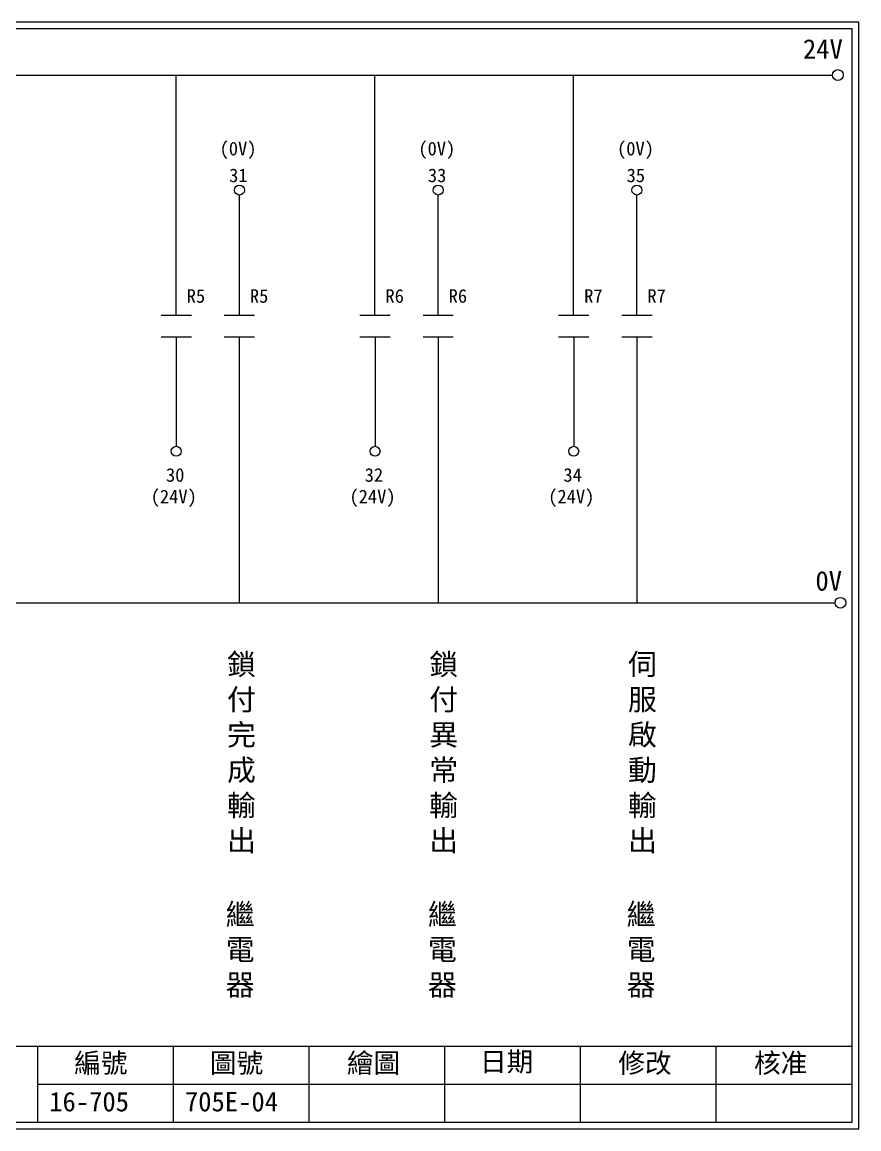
# Model space of a CAD drawing. Extents: x 926 to 1213, y 3 to 207.
# Drawn here: x 1058.6 to 1212.7, y 3 to 207 of the extents above; entities that cross this region are included whole.
import ezdxf

# ---------------------------------------------------------------- set-up
doc = ezdxf.new("R2010")
doc.units = 0
doc.layers.get('0').update_dxf_attribs({"linetype": 'CONTINUOUS'})
doc.layers.add('圖框層', color=7, linetype='CONTINUOUS')
doc.layers.add('標尺寸層', color=3, linetype='CONTINUOUS')
doc.styles.add('CNS', font='romanc.shx', dxfattribs={"bigfont": 'chineset.shx'})
doc.styles.add('STSL', font='kaiu.ttf')

msp = doc.modelspace()

# ---------------------------------------------------------------- linework, layer by layer
for p, q in [((1086.98, 152.97), (1086.98, 175.1)), ((1098.65, 152.97), (1098.65, 175.1)), ((1123.59, 152.97), (1123.59, 175.1)), ((1135.26, 152.97), (1135.26, 175.1)), ((1160.2, 152.97), (1160.2, 175.1)), ((1171.86, 152.97), (1171.86, 175.1)), ((1087.01, 149), (1087.01, 128.79)), ((1098.62, 149), (1098.62, 128.79)), ((1123.62, 149), (1123.62, 128.79)), ((1135.23, 149), (1135.23, 128.79)), ((1160.22, 149), (1160.22, 128.79)), ((1171.84, 149), (1171.84, 128.79))]:
    msp.add_line(p, q)
for centre in [(1208.88, 197.22), (1209.36, 99.96)]:
    msp.add_circle(centre, 1)
at = {"layer": '圖框層', "color": 7}
for p, q in [((1212.74, 206.97), (925.74, 206.97)), ((1212.74, 3), (1212.74, 206.97)), ((1211.49, 205.72), (926.99, 205.72)), ((1211.49, 4.25), (1211.49, 205.72)), ((926.99, 18.25), (1211.49, 18.25)), ((1061.49, 4.25), (1061.49, 18.25)), ((1086.49, 4.25), (1086.49, 18.25)), ((1111.49, 4.25), (1111.49, 18.25)), ((1136.49, 4.25), (1136.49, 18.25)), ((1161.49, 4.25), (1161.49, 18.25)), ((1186.49, 4.25), (1186.49, 18.25)), ((1061.49, 11.25), (1211.49, 11.25)), ((926.99, 4.25), (1211.49, 4.25)), ((925.74, 3), (1212.74, 3))]:
    msp.add_line(p, q, dxfattribs=at)
at = {"layer": '標尺寸層', "color": 7}
for p, q in [((930.28, 197.22), (1207.88, 197.22)), ((1084.22, 152.97), (1089.79, 152.97)), ((1095.86, 152.97), (1101.43, 152.97)), ((1120.83, 152.97), (1126.4, 152.97)), ((1132.47, 152.97), (1138.04, 152.97)), ((1157.44, 152.97), (1163.01, 152.97)), ((1169.08, 152.97), (1174.65, 152.97)), ((1084.22, 149), (1089.79, 149)), ((1095.86, 149), (1101.43, 149)), ((1120.83, 149), (1126.4, 149)), ((1132.47, 149), (1138.04, 149)), ((1157.44, 149), (1163.01, 149)), ((1169.08, 149), (1174.65, 149)), ((930.49, 99.96), (1208.36, 99.96))]:
    msp.add_line(p, q, dxfattribs=at)
at = {"layer": '標尺寸層', "color": 0}
for p, q in [((1086.98, 175.1), (1086.98, 197.22)), ((1123.59, 175.1), (1123.59, 197.22)), ((1160.2, 175.1), (1160.2, 197.22)), ((1098.62, 128.79), (1098.62, 99.96)), ((1135.23, 128.79), (1135.23, 99.96)), ((1171.84, 128.79), (1171.84, 99.96))]:
    msp.add_line(p, q, dxfattribs=at)
at = {"layer": '標尺寸層', "color": 7}
for centre in [(1098.65, 176.02), (1135.26, 176.02), (1171.86, 176.02), (1087.01, 127.87), (1123.62, 127.87), (1160.22, 127.87)]:
    msp.add_circle(centre, 0.92, dxfattribs=at)

# ---------------------------------------------------------------- texts
at = {"layer": '圖框層', "color": 4, "style": 'STSL'}
for s, height, p in [('24V', 3.6, (1202.44, 200.22)), ('(0V)', 2.5, (1094.99, 182.41)), ('(0V)', 2.5, (1131.6, 182.41)), ('(0V)', 2.5, (1168.2, 182.41)), ('31', 2.5, (1096.75, 177.48)), ('33', 2.5, (1133.36, 177.48)), ('35', 2.5, (1169.96, 177.48)), ('R5', 2.5, (1088.93, 155.25)), ('R5', 2.5, (1100.57, 155.25)), ('R6', 2.5, (1125.54, 155.25)), ('R6', 2.5, (1137.18, 155.25)), ('R7', 2.5, (1162.15, 155.25)), ('R7', 2.5, (1173.79, 155.25)), ('30', 2.5, (1085.11, 122.26)), ('32', 2.5, (1121.72, 122.26)), ('34', 2.5, (1158.32, 122.26)), ('(24V)', 2.5, (1082.3, 118.29)), ('(24V)', 2.5, (1118.91, 118.29)), ('(24V)', 2.5, (1155.52, 118.29)), ('0V', 3.6, (1204.74, 102.2)), ('編號', 3.6, (1068.21, 13.34)), ('圖號', 3.6, (1093.21, 13.34)), ('繪圖', 3.6, (1118.44, 13.34)), ('日期', 3.6, (1142.96, 13.59)), ('修改', 3.6, (1168.44, 13.34)), ('核准', 3.6, (1193.44, 13.34)), ('16-705', 3.6, (1063.61, 6.22)), ('705E-04', 3.6, (1088.61, 6.22))]:
    msp.add_text(s, height=height, dxfattribs=at).set_placement(p)
at = {"layer": '標尺寸層', "color": 7, "char_height": 3.9, "attachment_point": 5, "style": 'CNS'}
for s, insert, width in [('{\\fDFKai-SB|b0|i0|c136|p65;鎖付完成輸出}', (1099.02, 72.17), 2.8481), ('{\\fDFKai-SB|b0|i0|c136|p65;鎖付異常輸出}', (1136.27, 72.17), 2.8481), ('{\\fDFKai-SB|b0|i0|c136|p65;伺服啟動輸出}', (1172.88, 72.17), 2.8481), ('{\\fDFKai-SB|b0|i0|c136|p65;繼電器}', (1098.78, 35.84), 8.6627), ('{\\fDFKai-SB|b0|i0|c136|p65;繼電器}', (1136.03, 35.84), 8.6627), ('{\\fDFKai-SB|b0|i0|c136|p65;繼電器}', (1172.64, 35.84), 8.6627)]:
    msp.add_mtext(s, dxfattribs=dict(at, insert=insert, width=width))

doc.saveas('drawing.dxf')
